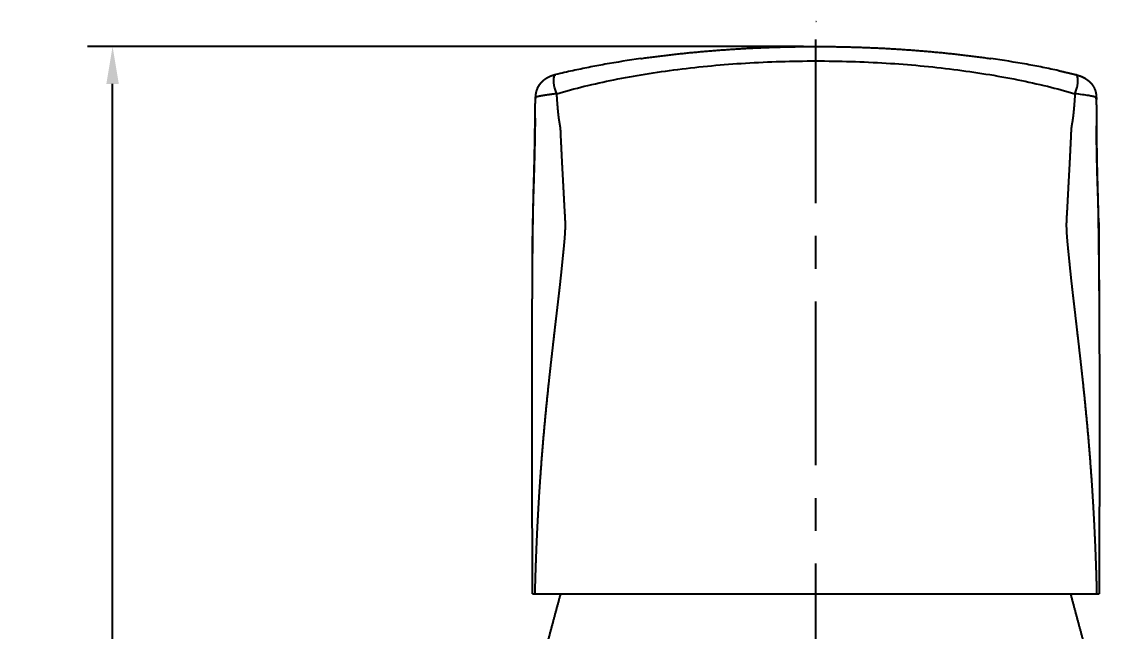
# Model space of a CAD drawing. Extents: x 21489 to 22083, y -3026 to -2606.
# Drawn here: x 21585.8 to 21672.2, y -2737 to -2688.1 of the extents above; entities that cross this region are included whole.
import ezdxf

# ---------------------------------------------------------------- set-up
doc = ezdxf.new("R2010")
doc.units = 0
doc.header["$LTSCALE"] = 7
doc.header["$MEASUREMENT"] = 0
doc.linetypes.add('CENTER', pattern=[2, 1.25, -0.25, 0.25, -0.25])
doc.layers.get('Defpoints').update_dxf_attribs({"linetype": 'CONTINUOUS'})
for name, color, linetype in [('CL', 1, 'CENTER'), ('D', 2, 'CONTINUOUS'), ('DWG', 7, 'CONTINUOUS')]:
    doc.layers.add(name, color=color, linetype=linetype)
doc.styles.add('GHS', font='ROMANS.shx', dxfattribs={"bigfont": 'GHS.shx'})
doc.dimstyles.new('STANDARD$0', dxfattribs={"dimscale": 0, "dimtxt": 3.5, "dimasz": 3, "dimexe": 2, "dimexo": 1, "dimgap": 1, "dimtad": 3, "dimtoh": 1, "dimdec": 4, "dimdsep": 46, "dimtxsty": 'GHS', "dimcen": 2.5, "dimclrd": 256, "dimclre": 256, "dimclrt": 256, "dimadec": 0, "dimazin": 2, "dimtfac": 0.6, "dimtdec": 4, "dimtix": 1, "dimtmove": 2, "dimatfit": 3, "dimfxl": 0, "dimtolj": 1, "dimarcsym": 0})

# ---------------------------------------------------------------- blocks, each defined once
blk = doc.blocks.new('*D2')
at = {"layer": 'D'}
for p, q in [((21648.471, -2690.1), (21591.133, -2690.1)), ((21593.133, -2831.948), (21593.133, -2693.1)), ((21620.975, -2834.948), (21591.133, -2834.948))]:
    blk.add_line(p, q, dxfattribs=at)
for points in [[(21592.633, -2693.1), (21593.633, -2693.1), (21593.133, -2690.1)], [(21592.633, -2831.948), (21593.633, -2831.948), (21593.133, -2834.948)]]:
    blk.add_solid(points, dxfattribs=at)
at = {"layer": 'Defpoints', "color": 0}
for p in [(21593.133, -2690.1), (21649.471, -2690.1), (21621.975, -2834.948)]:
    blk.add_point(p, dxfattribs=at)
at = {"layer": 'D', "insert": (21588.84, -2762.657), "char_height": 3.5, "attachment_point": 5, "rotation": 90, "style": 'GHS'}
blk.add_mtext('\\A1;(144.8)', dxfattribs=at)

msp = doc.modelspace()

# ---------------------------------------------------------------- linework, layer by layer
at = {"layer": 'CL', "ltscale": 1.5}
msp.add_line((21649.4602, -2975.65352), (21649.4602, -2688.09979), dxfattribs=at)
at = {"layer": 'DWG'}
for centre, radius, start, end in [((21645.21913, -2762.18987), 71.78567, 100.1430808, 101.1988576), ((21646.9652, -2772.08606), 81.83469, 98.0912119, 100.1262756), ((21651.95892, -2772.189), 81.9389, 79.8739239, 81.906051), ((21653.78468, -2761.86297), 71.45272, 78.7988577, 79.859372), ((21641.50045, -2744.52895), 53.73647, 102.366451, 103.8386269), ((21643.63924, -2754.22189), 63.66257, 101.1967805, 102.3784111), ((21655.25614, -2754.41818), 63.86391, 77.6189075, 78.7963878), ((21644.23246, -2704.33837), 27.90063, 0.2935375, 1.068133)]:
    msp.add_arc(centre, radius, start, end, dxfattribs=at)
for points, degree in [([(21649.47153, -2688.09979), (21649.47154, -2688.09979), (21649.47154, -2688.09979), (21649.47154, -2688.09979)], 3), ([(21649.47154, -2688.09979), (21649.47154, -2688.09979), (21649.47154, -2688.09979), (21649.47155, -2688.09979)], 3), ([(21626.9907, -2694.602), (21626.99057, -2694.62249), (21626.99043, -2694.64296), (21626.9903, -2694.66341)], 3), ([(21671.94611, -2694.76431), (21671.94601, -2694.71489), (21671.94592, -2694.66534), (21671.94583, -2694.61565)], 3), ([(21626.76667, -2708.86322), (21626.77578, -2707.20068), (21626.78487, -2705.53844), (21626.79396, -2703.87646)], 3), ([(21626.77731, -2733.94812), (21626.87339, -2733.94812), (21626.96947, -2733.94812)], 2), ([(21626.96947, -2733.94812), (21649.46953, -2733.94812), (21671.96959, -2733.94812)], 2), ([(21671.96959, -2733.94812), (21672.06567, -2733.94812), (21672.16176, -2733.94812)], 2)]:
    msp.add_open_spline(points, degree=degree, dxfattribs=at)
for points, weights, degree, knots in [([(21635.44702, -2691.06601), (21637.1955, -2690.81732), (21638.95221, -2690.63576), (21640.69276, -2690.45572), (21642.43858, -2690.33726), (21644.19223, -2690.21819), (21645.94892, -2690.15907), (21647.70972, -2690.09976), (21649.47151, -2690.09979), (21651.23294, -2690.0998), (21652.99337, -2690.15913), (21654.75025, -2690.21828), (21656.50409, -2690.3374), (21658.24995, -2690.4559), (21659.99055, -2690.636), (21661.74722, -2690.81759), (21663.49564, -2691.06633)], [1, 0.999816640548, 1, 0.999843999329, 1, 0.999854238502, 1, 0.999858171405, 1, 0.999858243886, 1, 0.999854185103, 1, 0.999843965111, 1, 0.999816557222, 1], 2, [6.92308663, 6.92308663, 6.92308663, 10.45480208, 10.45480208, 13.95410255, 13.95410255, 17.46914018, 17.46914018, 20.99239452, 20.99239452, 24.51492199, 24.51492199, 28.03032851, 28.03032851, 31.5297332, 31.5297332, 35.06136379, 35.06136379, 35.06136379]), ([(21628.63019, -2692.3562), (21628.59611, -2692.36482), (21628.56217, -2692.37399), (21628.52839, -2692.3837), (21628.48041, -2692.39749), (21628.43278, -2692.41246), (21628.38554, -2692.4286), (21628.32985, -2692.4476), (21628.27478, -2692.46833), (21628.22037, -2692.49076), (21628.15852, -2692.51624), (21628.09771, -2692.54409), (21628.03801, -2692.57427), (21627.98442, -2692.60137), (21627.93191, -2692.6305), (21627.88055, -2692.66162), (21627.86847, -2692.66895), (21627.85652, -2692.67636), (21627.8447, -2692.68384), (21627.77576, -2692.72736), (21627.70952, -2692.77488), (21627.64621, -2692.82625), (21627.61241, -2692.85368), (21627.57958, -2692.88227), (21627.54776, -2692.91199), (21627.4955, -2692.96073), (21627.44624, -2693.0125), (21627.40017, -2693.06713), (21627.36108, -2693.11351), (21627.32451, -2693.1619), (21627.29058, -2693.21218), (21627.27581, -2693.23408), (21627.26156, -2693.25633), (21627.24784, -2693.2789), (21627.22689, -2693.31341), (21627.20721, -2693.34866), (21627.18883, -2693.3846), (21627.13511, -2693.49025), (21627.09275, -2693.60094), (21627.06223, -2693.71546), (21627.03441, -2693.81963), (21627.01779, -2693.92113), (21626.9999, -2694.09513), (21626.99738, -2694.16957), (21626.99587, -2694.22347), (21626.99515, -2694.24903), (21626.99447, -2694.27722), (21626.99412, -2694.30726), (21626.99396, -2694.32185), (21626.99388, -2694.33538), (21626.99384, -2694.34784)], [1, 0.999913629129, 0.999913629129, 1, 0.999798391466, 0.999798391466, 1, 0.999678761378, 0.999678761378, 1, 0.999502555516, 0.999502555516, 1, 0.999511271695, 0.999511271695, 1, 1, 1, 1, 0.99882815321, 0.99882815321, 1, 0.999597497177, 0.999597497177, 1, 0.998808313389, 0.998808313389, 1, 0.999053329709, 0.999053329709, 1, 0.999811896809, 0.999811896809, 1, 0.999551956401, 0.999551956401, 1, 0.996328104, 0.996328104, 1, 1, 1, 1, 1, 1, 1, 1, 1, 1, 1, 1], 3, [0, 0, 0, 0, 0.10545707, 0.10545707, 0.10545707, 0.25520831, 0.25520831, 0.25520831, 0.43171406, 0.43171406, 0.43171406, 0.6323393, 0.6323393, 0.6323393, 0.81244936, 0.81244936, 0.81244936, 0.8651298, 0.8651298, 0.8651298, 1.10956232, 1.10956232, 1.10956232, 1.24014389, 1.24014389, 1.24014389, 1.45439918, 1.45439918, 1.45439918, 1.63628314, 1.63628314, 1.63628314, 1.71552724, 1.71552724, 1.71552724, 1.83660893, 1.83660893, 1.83660893, 2.19151581, 2.19151581, 2.19151581, 2.73903929, 2.73903929, 3.24543618, 3.24543618, 3.24543618, 3.48561059, 3.48561059, 3.48561059, 3.60139579, 3.60139579, 3.60139579, 3.60139579]), ([(21670.30887, -2692.3562), (21670.34296, -2692.36482), (21670.37689, -2692.37399), (21670.41068, -2692.3837), (21670.45866, -2692.39749), (21670.50628, -2692.41246), (21670.55353, -2692.4286), (21670.60922, -2692.4476), (21670.66429, -2692.46833), (21670.71869, -2692.49076), (21670.78054, -2692.51624), (21670.84136, -2692.54409), (21670.90106, -2692.57427), (21670.95464, -2692.60137), (21671.00716, -2692.6305), (21671.05852, -2692.66162), (21671.0706, -2692.66895), (21671.08255, -2692.67636), (21671.09436, -2692.68384), (21671.1633, -2692.72736), (21671.22954, -2692.77488), (21671.29285, -2692.82625), (21671.32666, -2692.85368), (21671.35949, -2692.88227), (21671.3913, -2692.91199), (21671.44357, -2692.96073), (21671.49282, -2693.0125), (21671.5389, -2693.06713), (21671.57799, -2693.11351), (21671.61455, -2693.1619), (21671.64849, -2693.21218), (21671.66326, -2693.23408), (21671.67751, -2693.25633), (21671.69122, -2693.2789), (21671.71218, -2693.31341), (21671.73186, -2693.34866), (21671.75023, -2693.3846), (21671.80396, -2693.49025), (21671.84631, -2693.60094), (21671.87683, -2693.71546), (21671.90465, -2693.81963), (21671.92127, -2693.92113), (21671.93916, -2694.09513), (21671.94169, -2694.16957), (21671.9432, -2694.22347), (21671.94391, -2694.24903), (21671.9446, -2694.27722), (21671.94494, -2694.30726), (21671.94511, -2694.32185), (21671.94519, -2694.33538), (21671.94522, -2694.34784)], [1, 0.999913629129, 0.999913629129, 1, 0.999798391466, 0.999798391466, 1, 0.999678761378, 0.999678761378, 1, 0.999502555516, 0.999502555516, 1, 0.999511271695, 0.999511271695, 1, 1, 1, 1, 0.99882815321, 0.99882815321, 1, 0.999597497177, 0.999597497177, 1, 0.998808313389, 0.998808313389, 1, 0.999053329709, 0.999053329709, 1, 0.999811896809, 0.999811896809, 1, 0.999551956401, 0.999551956401, 1, 0.996328104, 0.996328104, 1, 1, 1, 1, 1, 1, 1, 1, 1, 1, 1, 1], 3, [0, 0, 0, 0, 0.10545707, 0.10545707, 0.10545707, 0.25520831, 0.25520831, 0.25520831, 0.43171406, 0.43171406, 0.43171406, 0.6323393, 0.6323393, 0.6323393, 0.81244936, 0.81244936, 0.81244936, 0.8651298, 0.8651298, 0.8651298, 1.10956232, 1.10956232, 1.10956232, 1.24014389, 1.24014389, 1.24014389, 1.45439918, 1.45439918, 1.45439918, 1.63628314, 1.63628314, 1.63628314, 1.71552724, 1.71552724, 1.71552724, 1.83660893, 1.83660893, 1.83660893, 2.19151581, 2.19151581, 2.19151581, 2.73903929, 2.73903929, 3.24543618, 3.24543618, 3.24543618, 3.48561059, 3.48561059, 3.48561059, 3.60139579, 3.60139579, 3.60139579, 3.60139579]), ([(21627.15517, -2694.12718), (21627.12106, -2694.13651), (21627.08857, -2694.15049), (21627.05835, -2694.16886), (21627.03778, -2694.18155), (21627.02179, -2694.19967), (21627.01177, -2694.22167), (21627.00668, -2694.23337), (21627.003, -2694.24559), (21627.00076, -2694.25815), (21626.99834, -2694.27149), (21626.99667, -2694.28494), (21626.99575, -2694.29846), (21626.99462, -2694.31325), (21626.99393, -2694.32936), (21626.99342, -2694.34659), (21626.99286, -2694.36554), (21626.99253, -2694.38585), (21626.99226, -2694.40699), (21626.99173, -2694.44851), (21626.99144, -2694.49321), (21626.99113, -2694.53882), (21626.99098, -2694.55972), (21626.99084, -2694.58082), (21626.9907, -2694.60199)], [1, 0.993515314356, 0.993515314356, 1, 0.971145740999, 0.971145740999, 1, 0.995442940859, 0.995442940859, 1, 0.998964865593, 0.998964865593, 1, 1, 1, 1, 1, 1, 1, 1, 1, 1, 1, 1, 1], 3, [1.5203536, 1.5203536, 1.5203536, 1.5203536, 1.62610512, 1.62610512, 1.62610512, 1.69755994, 1.69755994, 1.69755994, 1.73575377, 1.73575377, 1.73575377, 1.77638907, 1.77638907, 1.77638907, 2.01180837, 2.01180837, 2.01180837, 2.27072867, 2.27072867, 2.27072867, 2.77927397, 2.77927397, 2.77927397, 3.0123132, 3.0123132, 3.0123132, 3.0123132]), ([(21628.71284, -2693.88033), (21628.59837, -2693.89443), (21628.48396, -2693.90908), (21628.36963, -2693.92427), (21628.29628, -2693.93401), (21628.22707, -2693.94341), (21628.16196, -2693.95244), (21628.08385, -2693.96326), (21628.01164, -2693.97355), (21627.94491, -2693.98329), (21627.86671, -2693.9947), (21627.79605, -2694.00536), (21627.73194, -2694.01534), (21627.65769, -2694.0269), (21627.59225, -2694.03754), (21627.5341, -2694.04742), (21627.50195, -2694.05289), (21627.47203, -2694.05813), (21627.44413, -2694.06317), (21627.40231, -2694.07067), (21627.36058, -2694.07868), (21627.31895, -2694.0872), (21627.26376, -2694.09796), (21627.20912, -2694.1113), (21627.15517, -2694.12718)], [1, 0.999992440935, 0.999992440935, 1, 1, 1, 1, 1, 1, 1, 1, 1, 1, 1, 1, 1, 1, 1, 1, 0.999951303735, 0.999951303735, 1, 0.999268036442, 0.999268036442, 1], 3, [0, 0, 0, 0, 0.3460187, 0.3460187, 0.3460187, 0.48917665, 0.48917665, 0.48917665, 0.66093456, 0.66093456, 0.66093456, 0.86220597, 0.86220597, 0.86220597, 1.09532684, 1.09532684, 1.09532684, 1.22423967, 1.22423967, 1.22423967, 1.35169876, 1.35169876, 1.35169876, 1.5203536, 1.5203536, 1.5203536, 1.5203536]), ([(21628.69285, -2693.88052), (21628.71011, -2694.16987), (21628.73001, -2694.45905), (21628.75254, -2694.74804), (21628.75993, -2694.84211), (21628.76749, -2694.93383), (21628.77528, -2695.02337), (21628.78308, -2695.11292), (21628.79111, -2695.20028), (21628.79937, -2695.28513), (21628.80731, -2695.3669), (21628.81576, -2695.44861), (21628.82474, -2695.53027), (21628.83318, -2695.60714), (21628.84227, -2695.68394), (21628.85199, -2695.76065), (21628.8609, -2695.83111), (21628.87057, -2695.90147), (21628.88098, -2695.97172), (21628.88601, -2696.00553), (21628.89114, -2696.03864), (21628.89646, -2696.07112), (21628.90177, -2696.10361), (21628.90726, -2696.13548), (21628.91257, -2696.16591), (21628.91778, -2696.19567), (21628.92282, -2696.22406), (21628.92752, -2696.25093), (21628.93222, -2696.2778), (21628.93659, -2696.30315), (21628.94076, -2696.32743), (21628.94908, -2696.37599), (21628.95659, -2696.42024), (21628.96299, -2696.46114), (21628.96953, -2696.5029), (21628.97547, -2696.54475), (21628.98082, -2696.58668)], [1, 0.999972336945, 0.999972336945, 1, 1, 1, 1, 1, 1, 1, 0.999986436227, 0.999986436227, 1, 0.999977055346, 0.999977055346, 1, 0.999962531219, 0.999962531219, 1, 1, 1, 1, 1, 1, 1, 1, 1, 1, 1, 1, 1, 1, 1, 1, 0.999932810391, 0.999932810391, 1], 3, [0, 0, 0, 0, 0.86958686, 0.86958686, 0.86958686, 1.14154917, 1.14154917, 1.14154917, 1.41351148, 1.41351148, 1.41351148, 1.65996576, 1.65996576, 1.65996576, 1.89195537, 1.89195537, 1.89195537, 2.10500443, 2.10500443, 2.10500443, 2.23775217, 2.23775217, 2.23775217, 2.37049991, 2.37049991, 2.37049991, 2.50034835, 2.50034835, 2.50034835, 2.63019679, 2.63019679, 2.63019679, 2.88989366, 2.88989366, 2.88989366, 3.01670542, 3.01670542, 3.01670542, 3.01670542]), ([(21670.22755, -2693.88052), (21670.21028, -2694.16987), (21670.19039, -2694.45905), (21670.16786, -2694.74804), (21670.16046, -2694.84211), (21670.15291, -2694.93383), (21670.14511, -2695.02337), (21670.13732, -2695.11292), (21670.12929, -2695.20028), (21670.12102, -2695.28513), (21670.11309, -2695.3669), (21670.10464, -2695.44861), (21670.09566, -2695.53027), (21670.08721, -2695.60714), (21670.07813, -2695.68394), (21670.06841, -2695.76065), (21670.05949, -2695.83111), (21670.04983, -2695.90147), (21670.03942, -2695.97172), (21670.03439, -2696.00553), (21670.02925, -2696.03864), (21670.02394, -2696.07112), (21670.01863, -2696.10361), (21670.01314, -2696.13548), (21670.00782, -2696.16591), (21670.00262, -2696.19567), (21669.99758, -2696.22406), (21669.99288, -2696.25093), (21669.98817, -2696.2778), (21669.9838, -2696.30315), (21669.97964, -2696.32743), (21669.97131, -2696.37599), (21669.96381, -2696.42024), (21669.95741, -2696.46114), (21669.95087, -2696.5029), (21669.94492, -2696.54475), (21669.93957, -2696.58668)], [1, 0.999972336945, 0.999972336945, 1, 1, 1, 1, 1, 1, 1, 0.999986436227, 0.999986436227, 1, 0.999977055346, 0.999977055346, 1, 0.999962531219, 0.999962531219, 1, 1, 1, 1, 1, 1, 1, 1, 1, 1, 1, 1, 1, 1, 1, 1, 0.999932810391, 0.999932810391, 1], 3, [0, 0, 0, 0, 0.86958686, 0.86958686, 0.86958686, 1.14154917, 1.14154917, 1.14154917, 1.41351148, 1.41351148, 1.41351148, 1.65996576, 1.65996576, 1.65996576, 1.89195537, 1.89195537, 1.89195537, 2.10500443, 2.10500443, 2.10500443, 2.23775217, 2.23775217, 2.23775217, 2.37049991, 2.37049991, 2.37049991, 2.50034835, 2.50034835, 2.50034835, 2.63019679, 2.63019679, 2.63019679, 2.88989366, 2.88989366, 2.88989366, 3.01670542, 3.01670542, 3.01670542, 3.01670542]), ([(21626.7586, -2710.3372), (21626.7604, -2710.01303), (21626.7623, -2709.6956), (21626.76429, -2709.38546), (21626.76732, -2708.91491), (21626.77057, -2708.46114), (21626.77402, -2708.02533), (21626.77752, -2707.5821), (21626.78123, -2707.15745), (21626.78511, -2706.7509), (21626.78895, -2706.34736), (21626.79297, -2705.96167), (21626.79713, -2705.59298), (21626.80096, -2705.25319), (21626.80492, -2704.92785), (21626.80896, -2704.61835), (21626.81176, -2704.40427), (21626.81459, -2704.19778), (21626.81747, -2703.99957), (21626.82025, -2703.80786), (21626.82306, -2703.6239), (21626.82589, -2703.44781), (21626.82871, -2703.27277), (21626.83155, -2703.1055), (21626.83441, -2702.94595), (21626.83955, -2702.65458), (21626.84543, -2702.36323), (21626.85206, -2702.07189), (21626.85354, -2702.00786), (21626.85502, -2701.94615), (21626.8565, -2701.88657), (21626.85796, -2701.82791), (21626.85942, -2701.7713), (21626.86088, -2701.71621), (21626.86374, -2701.60858), (21626.8666, -2701.50673), (21626.86947, -2701.40676), (21626.87226, -2701.30953), (21626.87506, -2701.21407), (21626.87786, -2701.1171), (21626.88065, -2701.02029), (21626.88345, -2700.92198), (21626.88625, -2700.82269), (21626.88906, -2700.72298), (21626.89186, -2700.62228), (21626.89465, -2700.52038), (21626.89744, -2700.41829), (21626.90022, -2700.315), (21626.90297, -2700.21061), (21626.90848, -2700.00194), (21626.91389, -2699.7889), (21626.91915, -2699.57138), (21626.92441, -2699.3538), (21626.92952, -2699.13174), (21626.93441, -2698.9054), (21626.93928, -2698.68047), (21626.94393, -2698.4513), (21626.94833, -2698.2178), (21626.95057, -2698.09866), (21626.95275, -2697.9784), (21626.95485, -2697.85708), (21626.95699, -2697.73365), (21626.95906, -2697.60914), (21626.96104, -2697.48355), (21626.96432, -2697.27617), (21626.96738, -2697.06587), (21626.9702, -2696.85102), (21626.97364, -2696.58834), (21626.97672, -2696.31886), (21626.97945, -2696.0457), (21626.98014, -2695.97647), (21626.98081, -2695.90699), (21626.98146, -2695.83725), (21626.98211, -2695.76808), (21626.98273, -2695.69863), (21626.98333, -2695.62883), (21626.98393, -2695.55948), (21626.98451, -2695.48977), (21626.98507, -2695.41944), (21626.98563, -2695.34876), (21626.98618, -2695.27746), (21626.9867, -2695.20565), (21626.98777, -2695.05882), (21626.98876, -2694.90988), (21626.98968, -2694.76475), (21626.98979, -2694.7474), (21626.9899, -2694.73009), (21626.99001, -2694.71293), (21626.99011, -2694.69634), (21626.99021, -2694.67988), (21626.99032, -2694.66341)], [1, 1, 1, 1, 1, 1, 1, 1, 1, 1, 1, 1, 1, 1, 1, 1, 1, 1, 1, 1, 1, 1, 1, 1, 1, 0.999997814967, 0.999997814967, 1, 1, 1, 1, 1, 1, 1, 1, 1, 1, 1, 1, 1, 1, 1, 1, 1, 1, 1, 1, 1, 1, 1, 1, 1, 1, 1, 1, 1, 1, 1, 1, 1, 1, 1, 1, 1, 1, 1, 1, 1, 1, 1, 1, 1, 1, 1, 1, 1, 1, 1, 1, 1, 1, 1, 1, 1, 1, 1, 1, 1, 1, 1, 1], 3, [28.4738669, 28.4738669, 28.4738669, 28.4738669, 30.00447185, 30.00447185, 30.00447185, 32.32676801, 32.32676801, 32.32676801, 34.68858024, 34.68858024, 34.68858024, 37.03298301, 37.03298301, 37.03298301, 39.19356847, 39.19356847, 39.19356847, 40.68804321, 40.68804321, 40.68804321, 42.13347328, 42.13347328, 42.13347328, 43.57030723, 43.57030723, 43.57030723, 44.4445519, 44.4445519, 44.4445519, 45.17690394, 45.17690394, 45.17690394, 45.89782036, 45.89782036, 45.89782036, 47.30639409, 47.30639409, 47.30639409, 48.67636077, 48.67636077, 48.67636077, 50.04416777, 50.04416777, 50.04416777, 51.41787525, 51.41787525, 51.41787525, 52.79404963, 52.79404963, 52.79404963, 55.54505579, 55.54505579, 55.54505579, 58.29690586, 58.29690586, 58.29690586, 61.03157085, 61.03157085, 61.03157085, 62.42686855, 62.42686855, 62.42686855, 63.84656691, 63.84656691, 63.84656691, 66.19099565, 66.19099565, 66.19099565, 69.05737353, 69.05737353, 69.05737353, 69.78387073, 69.78387073, 69.78387073, 70.50439526, 70.50439526, 70.50439526, 71.22035554, 71.22035554, 71.22035554, 71.93981045, 71.93981045, 71.93981045, 73.41101561, 73.41101561, 73.41101561, 73.58696787, 73.58696787, 73.58696787, 73.75706535, 73.75706535, 73.75706535, 73.75706535]), ([(21671.94609, -2694.76431), (21671.94622, -2694.8368), (21671.94637, -2694.91047), (21671.94652, -2694.98423), (21671.94668, -2695.05799), (21671.94686, -2695.13183), (21671.94704, -2695.20531), (21671.94714, -2695.24124), (21671.94723, -2695.27708), (21671.94733, -2695.31273), (21671.94743, -2695.34839), (21671.94753, -2695.38385), (21671.94764, -2695.41918), (21671.94775, -2695.45435), (21671.94786, -2695.48938), (21671.94798, -2695.5243), (21671.94809, -2695.55921), (21671.94821, -2695.594), (21671.94833, -2695.6287), (21671.94883, -2695.76896), (21671.94939, -2695.90769), (21671.95003, -2696.04577), (21671.95066, -2696.18347), (21671.95136, -2696.32052), (21671.95213, -2696.45586), (21671.9529, -2696.58936), (21671.95374, -2696.7212), (21671.95466, -2696.85155), (21671.95529, -2696.94086), (21671.95596, -2697.02947), (21671.95666, -2697.11742), (21671.95765, -2697.24092), (21671.95872, -2697.36313), (21671.95987, -2697.48434), (21671.96223, -2697.73355), (21671.96493, -2697.97856), (21671.96803, -2698.21904), (21671.97103, -2698.4527), (21671.97441, -2698.68209), (21671.97815, -2698.90717), (21671.98192, -2699.13368), (21671.98607, -2699.35583), (21671.99052, -2699.57354), (21671.99497, -2699.79118), (21671.99972, -2700.00438), (21672.00472, -2700.21309), (21672.00722, -2700.3175), (21672.00978, -2700.42078), (21672.0124, -2700.52294), (21672.01501, -2700.62491), (21672.01767, -2700.72577), (21672.02037, -2700.82546), (21672.02306, -2700.92473), (21672.02579, -2701.02285), (21672.02855, -2701.1198), (21672.02993, -2701.16811), (21672.03131, -2701.21612), (21672.0327, -2701.26405), (21672.0341, -2701.31244), (21672.03552, -2701.36074), (21672.03693, -2701.40954), (21672.03983, -2701.5094), (21672.04275, -2701.61135), (21672.0457, -2701.71903), (21672.0472, -2701.77415), (21672.04871, -2701.83076), (21672.05023, -2701.88943), (21672.05177, -2701.94904), (21672.05331, -2702.01076), (21672.05486, -2702.07481), (21672.0618, -2702.36621), (21672.06803, -2702.65763), (21672.07355, -2702.94906), (21672.07662, -2703.10857), (21672.07968, -2703.27578), (21672.08274, -2703.45076), (21672.08582, -2703.62681), (21672.08888, -2703.81071), (21672.09193, -2704.00242), (21672.09509, -2704.20077), (21672.09822, -2704.40749), (21672.10133, -2704.62173), (21672.10583, -2704.93186), (21672.11027, -2705.25777), (21672.11461, -2705.59829), (21672.11933, -2705.96811), (21672.12394, -2706.35516), (21672.12841, -2706.7598), (21672.13066, -2706.96423), (21672.13288, -2707.17313), (21672.13505, -2707.38679), (21672.13722, -2707.59925), (21672.13934, -2707.8164), (21672.14141, -2708.03818), (21672.1455, -2708.47541), (21672.14941, -2708.93059), (21672.15311, -2709.40261), (21672.15676, -2709.86923), (21672.1602, -2710.3523), (21672.1634, -2710.85007), (21672.16713, -2711.4303), (21672.17053, -2712.0305), (21672.17355, -2712.64947)], [1, 1, 1, 1, 1, 1, 1, 1, 1, 1, 1, 1, 1, 1, 1, 1, 1, 1, 1, 1, 1, 1, 1, 1, 1, 1, 1, 1, 1, 1, 1, 1, 1, 1, 1, 1, 1, 1, 1, 1, 1, 1, 1, 1, 1, 1, 1, 1, 1, 1, 1, 1, 1, 1, 1, 1, 1, 1, 1, 1, 1, 1, 1, 1, 1, 1, 1, 1, 1, 1, 0.999998017962, 0.999998017962, 1, 1, 1, 1, 1, 1, 1, 1, 1, 1, 1, 1, 1, 1, 1, 1, 1, 1, 1, 1, 1, 1, 1, 1, 1, 1, 1, 1, 1, 1, 1], 3, [5.52415964, 5.52415964, 5.52415964, 5.52415964, 6.25966585, 6.25966585, 6.25966585, 6.99517207, 6.99517207, 6.99517207, 7.35484637, 7.35484637, 7.35484637, 7.71452066, 7.71452066, 7.71452066, 8.07245661, 8.07245661, 8.07245661, 8.43039256, 8.43039256, 8.43039256, 9.87723199, 9.87723199, 9.87723199, 11.3200315, 11.3200315, 11.3200315, 12.74325939, 12.74325939, 12.74325939, 13.71833787, 13.71833787, 13.71833787, 15.08757104, 15.08757104, 15.08757104, 17.90284088, 17.90284088, 17.90284088, 20.63831196, 20.63831196, 20.63831196, 23.39116326, 23.39116326, 23.39116326, 26.14317343, 26.14317343, 26.14317343, 27.51985639, 27.51985639, 27.51985639, 28.89407037, 28.89407037, 28.89407037, 30.26235532, 30.26235532, 30.26235532, 30.94420283, 30.94420283, 30.94420283, 31.63274767, 31.63274767, 31.63274767, 33.04173189, 33.04173189, 33.04173189, 33.76287184, 33.76287184, 33.76287184, 34.49547075, 34.49547075, 34.49547075, 35.36992098, 35.36992098, 35.36992098, 36.80650019, 36.80650019, 36.80650019, 38.25184386, 38.25184386, 38.25184386, 39.74733776, 39.74733776, 39.74733776, 41.9121386, 41.9121386, 41.9121386, 44.26317055, 44.26317055, 44.26317055, 45.45089395, 45.45089395, 45.45089395, 46.63191399, 46.63191399, 46.63191399, 48.96032402, 48.96032402, 48.96032402, 51.26205811, 51.26205811, 51.26205811, 53.94504764, 53.94504764, 53.94504764, 53.94504764]), ([(21626.98047, -2695.83724), (21626.97776, -2696.09836), (21626.97469, -2696.35497), (21626.97126, -2696.6068), (21626.96745, -2696.88549), (21626.96311, -2697.16417), (21626.95822, -2697.44284), (21626.95325, -2697.72531), (21626.94774, -2698.00776), (21626.94166, -2698.2902), (21626.93589, -2698.5584), (21626.92963, -2698.82658), (21626.92288, -2699.09476), (21626.91376, -2699.45613), (21626.90386, -2699.81749), (21626.89319, -2700.17883), (21626.88994, -2700.28909), (21626.88668, -2700.39774), (21626.88342, -2700.50485), (21626.87128, -2700.90378), (21626.85916, -2701.28147), (21626.84787, -2701.63851), (21626.83292, -2702.09491), (21626.81966, -2702.55136), (21626.80808, -2703.00785), (21626.80071, -2703.29734), (21626.796, -2703.58688), (21626.79395, -2703.87646)], [1, 1, 1, 1, 0.999998731568, 0.999998731568, 1, 0.999998700024, 0.999998700024, 1, 0.999998894553, 0.999998894553, 1, 0.999998461159, 0.999998461159, 1, 1, 1, 1, 1, 1, 1, 0.999995466718, 0.999995466718, 1, 0.99997193748, 0.99997193748, 1], 3, [-99.81050829, -99.81050829, -99.81050829, -99.81050829, -96.88475402, -96.88475402, -96.88475402, -96.04861405, -96.04861405, -96.04861405, -95.20109093, -95.20109093, -95.20109093, -94.39631643, -94.39631643, -94.39631643, -93.3118409, -93.3118409, -93.3118409, -91.68845782, -91.68845782, -91.68845782, -85.64248035, -85.64248035, -85.64248035, -84.27255535, -84.27255535, -84.27255535, -83.40382461, -83.40382461, -83.40382461, -83.40382461]), ([(21628.98082, -2696.58668), (21628.9856, -2696.62372), (21628.98984, -2696.66082), (21628.99354, -2696.69798), (21628.99548, -2696.71772), (21628.99716, -2696.7369), (21628.99861, -2696.75558), (21629.00005, -2696.77427), (21629.00125, -2696.79246), (21629.0023, -2696.81042), (21629.00285, -2696.8199), (21629.00337, -2696.82931), (21629.00382, -2696.8386), (21629.00427, -2696.8479), (21629.00465, -2696.85707), (21629.00501, -2696.86624), (21629.00576, -2696.88519), (21629.00639, -2696.90409), (21629.00703, -2696.92306), (21629.00968, -2697.00237), (21629.0124, -2697.08303), (21629.0156, -2697.16447), (21629.01879, -2697.24592), (21629.02247, -2697.32816), (21629.02644, -2697.41072), (21629.02838, -2697.45109), (21629.0304, -2697.49154), (21629.03246, -2697.53189), (21629.03452, -2697.57224), (21629.03663, -2697.61249), (21629.03868, -2697.65248), (21629.04073, -2697.69229), (21629.04272, -2697.73184), (21629.04469, -2697.77124), (21629.04667, -2697.81064), (21629.04862, -2697.84988), (21629.05055, -2697.88895), (21629.05834, -2698.04686), (21629.06565, -2698.20188), (21629.07303, -2698.35604), (21629.08038, -2698.50977), (21629.08781, -2698.66265), (21629.09521, -2698.81386), (21629.10251, -2698.96302), (21629.10978, -2699.11056), (21629.11711, -2699.25639), (21629.12213, -2699.3563), (21629.12718, -2699.4554), (21629.13236, -2699.55356), (21629.13963, -2699.6914), (21629.14715, -2699.82736), (21629.15465, -2699.96207), (21629.17007, -2700.23903), (21629.18541, -2700.51066), (21629.19977, -2700.77668), (21629.21372, -2701.03515), (21629.22676, -2701.28832), (21629.23981, -2701.53612), (21629.25294, -2701.7855), (21629.26608, -2702.02943), (21629.27857, -2702.26787), (21629.29106, -2702.50623), (21629.30289, -2702.7391), (21629.31535, -2702.96638), (21629.32159, -2703.08008), (21629.32798, -2703.19238), (21629.33463, -2703.30335), (21629.34127, -2703.41412), (21629.34817, -2703.52358), (21629.35459, -2703.63149), (21629.36098, -2703.7374), (21629.36676, -2703.84333), (21629.37192, -2703.9493), (21629.37442, -2704.00134), (21629.37668, -2704.05299), (21629.3785, -2704.10392), (21629.38033, -2704.15534), (21629.3817, -2704.206), (21629.38262, -2704.25655), (21629.38451, -2704.36065), (21629.38447, -2704.46476), (21629.38251, -2704.56886), (21629.3815, -2704.62311), (21629.37997, -2704.67818), (21629.37792, -2704.73438), (21629.37583, -2704.79147), (21629.37321, -2704.84973), (21629.37014, -2704.91008), (21629.35573, -2705.18331), (21629.33633, -2705.45624), (21629.31192, -2705.72876), (21629.29813, -2705.88414), (21629.28343, -2706.03944), (21629.26783, -2706.19466), (21629.25158, -2706.35741), (21629.23403, -2706.52653), (21629.21599, -2706.70287), (21629.19732, -2706.88532), (21629.17813, -2707.07552), (21629.15838, -2707.2729)], [1, 0.999928764656, 0.999928764656, 1, 1, 1, 1, 1, 1, 1, 1, 1, 1, 1, 1, 1, 1, 1, 1, 1, 1, 1, 1, 1, 1, 1, 1, 1, 1, 1, 1, 1, 1, 1, 1, 1, 1, 1, 1, 1, 1, 1, 1, 1, 1, 1, 1, 1, 1, 1, 1, 1, 1, 1, 1, 1, 1, 1, 1, 1, 1, 1, 1, 1, 1, 1, 1, 1, 1, 1, 0.999988889916, 0.999988889916, 1, 1, 1, 1, 1, 1, 1, 0.99988554778, 0.99988554778, 1, 1, 1, 1, 1, 1, 1, 0.999888170419, 0.999888170419, 1, 0.999988705603, 0.999988705603, 1, 1, 1, 1, 1, 1, 1], 3, [3.01670542, 3.01670542, 3.01670542, 3.01670542, 3.12872922, 3.12872922, 3.12872922, 3.28998905, 3.28998905, 3.28998905, 3.45124887, 3.45124887, 3.45124887, 3.53629738, 3.53629738, 3.53629738, 3.62134588, 3.62134588, 3.62134588, 3.79729229, 3.79729229, 3.79729229, 4.53279851, 4.53279851, 4.53279851, 5.26830473, 5.26830473, 5.26830473, 5.62797902, 5.62797902, 5.62797902, 5.98765332, 5.98765332, 5.98765332, 6.34558927, 6.34558927, 6.34558927, 6.70352522, 6.70352522, 6.70352522, 8.15036464, 8.15036464, 8.15036464, 9.59316416, 9.59316416, 9.59316416, 11.01639205, 11.01639205, 11.01639205, 11.99147053, 11.99147053, 11.99147053, 13.3607037, 13.3607037, 13.3607037, 16.17597353, 16.17597353, 16.17597353, 18.91144462, 18.91144462, 18.91144462, 21.66429592, 21.66429592, 21.66429592, 24.41630609, 24.41630609, 24.41630609, 25.79298905, 25.79298905, 25.79298905, 27.16720303, 27.16720303, 27.16720303, 27.48548292, 27.48548292, 27.48548292, 28.16733043, 28.16733043, 28.16733043, 28.85587526, 28.85587526, 28.85587526, 29.16820948, 29.16820948, 29.16820948, 29.88934943, 29.88934943, 29.88934943, 30.62194834, 30.62194834, 30.62194834, 31.44274011, 31.44274011, 31.44274011, 31.91072445, 31.91072445, 31.91072445, 33.35606812, 33.35606812, 33.35606812, 34.85156202, 34.85156202, 34.85156202, 34.85156202]), ([(21669.93957, -2696.58668), (21669.93479, -2696.62372), (21669.93055, -2696.66082), (21669.92686, -2696.69798), (21669.92492, -2696.71772), (21669.92323, -2696.7369), (21669.92179, -2696.75558), (21669.92035, -2696.77427), (21669.91915, -2696.79246), (21669.9181, -2696.81042), (21669.91754, -2696.8199), (21669.91703, -2696.82931), (21669.91658, -2696.8386), (21669.91613, -2696.8479), (21669.91574, -2696.85707), (21669.91538, -2696.86624), (21669.91464, -2696.88519), (21669.91401, -2696.90409), (21669.91337, -2696.92306), (21669.91071, -2697.00237), (21669.908, -2697.08303), (21669.9048, -2697.16447), (21669.9016, -2697.24592), (21669.89793, -2697.32816), (21669.89395, -2697.41072), (21669.89201, -2697.45109), (21669.89, -2697.49154), (21669.88794, -2697.53189), (21669.88588, -2697.57224), (21669.88377, -2697.61249), (21669.88171, -2697.65248), (21669.87967, -2697.69229), (21669.87768, -2697.73184), (21669.8757, -2697.77124), (21669.87373, -2697.81064), (21669.87177, -2697.84988), (21669.86985, -2697.88895), (21669.86205, -2698.04686), (21669.85475, -2698.20188), (21669.84737, -2698.35604), (21669.84001, -2698.50977), (21669.83258, -2698.66265), (21669.82519, -2698.81386), (21669.81789, -2698.96302), (21669.81062, -2699.11056), (21669.80329, -2699.25639), (21669.79827, -2699.3563), (21669.79322, -2699.4554), (21669.78804, -2699.55356), (21669.78077, -2699.6914), (21669.77325, -2699.82736), (21669.76575, -2699.96207), (21669.75033, -2700.23903), (21669.73499, -2700.51066), (21669.72063, -2700.77668), (21669.70667, -2701.03515), (21669.69363, -2701.28832), (21669.68059, -2701.53612), (21669.66745, -2701.7855), (21669.65431, -2702.02943), (21669.64182, -2702.26787), (21669.62934, -2702.50623), (21669.61751, -2702.7391), (21669.60504, -2702.96638), (21669.59881, -2703.08008), (21669.59242, -2703.19238), (21669.58577, -2703.30335), (21669.57913, -2703.41412), (21669.57223, -2703.52358), (21669.5658, -2703.63149), (21669.55941, -2703.7374), (21669.55364, -2703.84333), (21669.54847, -2703.9493), (21669.54598, -2704.00134), (21669.54371, -2704.05299), (21669.5419, -2704.10392), (21669.54007, -2704.15534), (21669.53869, -2704.206), (21669.53777, -2704.25655), (21669.53588, -2704.36065), (21669.53592, -2704.46476), (21669.53789, -2704.56886), (21669.5389, -2704.62311), (21669.54043, -2704.67818), (21669.54248, -2704.73438), (21669.54456, -2704.79147), (21669.54719, -2704.84973), (21669.55026, -2704.91008), (21669.56466, -2705.18331), (21669.58407, -2705.45624), (21669.60847, -2705.72876), (21669.62226, -2705.88414), (21669.63696, -2706.03944), (21669.65256, -2706.19466), (21669.66881, -2706.35741), (21669.68637, -2706.52653), (21669.70441, -2706.70287), (21669.72307, -2706.88532), (21669.74227, -2707.07552), (21669.76201, -2707.2729)], [1, 0.999928764656, 0.999928764656, 1, 1, 1, 1, 1, 1, 1, 1, 1, 1, 1, 1, 1, 1, 1, 1, 1, 1, 1, 1, 1, 1, 1, 1, 1, 1, 1, 1, 1, 1, 1, 1, 1, 1, 1, 1, 1, 1, 1, 1, 1, 1, 1, 1, 1, 1, 1, 1, 1, 1, 1, 1, 1, 1, 1, 1, 1, 1, 1, 1, 1, 1, 1, 1, 1, 1, 1, 0.999988889916, 0.999988889916, 1, 1, 1, 1, 1, 1, 1, 0.99988554778, 0.99988554778, 1, 1, 1, 1, 1, 1, 1, 0.999888170419, 0.999888170419, 1, 0.999988705603, 0.999988705603, 1, 1, 1, 1, 1, 1, 1], 3, [3.01670542, 3.01670542, 3.01670542, 3.01670542, 3.12872922, 3.12872922, 3.12872922, 3.28998905, 3.28998905, 3.28998905, 3.45124887, 3.45124887, 3.45124887, 3.53629738, 3.53629738, 3.53629738, 3.62134588, 3.62134588, 3.62134588, 3.79729229, 3.79729229, 3.79729229, 4.53279851, 4.53279851, 4.53279851, 5.26830473, 5.26830473, 5.26830473, 5.62797902, 5.62797902, 5.62797902, 5.98765332, 5.98765332, 5.98765332, 6.34558927, 6.34558927, 6.34558927, 6.70352522, 6.70352522, 6.70352522, 8.15036464, 8.15036464, 8.15036464, 9.59316416, 9.59316416, 9.59316416, 11.01639205, 11.01639205, 11.01639205, 11.99147053, 11.99147053, 11.99147053, 13.3607037, 13.3607037, 13.3607037, 16.17597353, 16.17597353, 16.17597353, 18.91144462, 18.91144462, 18.91144462, 21.66429592, 21.66429592, 21.66429592, 24.41630609, 24.41630609, 24.41630609, 25.79298905, 25.79298905, 25.79298905, 27.16720303, 27.16720303, 27.16720303, 27.48548292, 27.48548292, 27.48548292, 28.16733043, 28.16733043, 28.16733043, 28.85587526, 28.85587526, 28.85587526, 29.16820948, 29.16820948, 29.16820948, 29.88934943, 29.88934943, 29.88934943, 30.62194834, 30.62194834, 30.62194834, 31.44274011, 31.44274011, 31.44274011, 31.91072445, 31.91072445, 31.91072445, 33.35606812, 33.35606812, 33.35606812, 34.85156202, 34.85156202, 34.85156202, 34.85156202]), ([(21672.01109, -2700.06463), (21671.99987, -2699.65293), (21671.9903, -2699.24119), (21671.98236, -2698.82941), (21671.97822, -2698.61363), (21671.97444, -2698.39287), (21671.97107, -2698.16759), (21671.9677, -2697.94226), (21671.96474, -2697.7124), (21671.96214, -2697.47787), (21671.95841, -2697.13726), (21671.95542, -2696.79663), (21671.95316, -2696.456)], [1, 0.99999470926, 0.99999470926, 1, 1, 1, 1, 1, 1, 1, 0.999998428198, 0.999998428198, 1], 3, [8.79533061, 8.79533061, 8.79533061, 8.79533061, 10.03089541, 10.03089541, 10.03089541, 12.88357545, 12.88357545, 12.88357545, 15.73674785, 15.73674785, 15.73674785, 16.75866055, 16.75866055, 16.75866055, 16.75866055]), ([(21672.12824, -2703.81827), (21672.12332, -2703.56364), (21672.11675, -2703.30905), (21672.10854, -2703.05451), (21672.09917, -2702.7601), (21672.08926, -2702.46571), (21672.07882, -2702.17134), (21672.06786, -2701.85729), (21672.05619, -2701.52446), (21672.04464, -2701.17369), (21672.03239, -2700.80404), (21672.02121, -2700.43435), (21672.01109, -2700.06463)], [1, 0.999986133601, 0.999986133601, 1, 0.999998894135, 0.999998894135, 1, 1, 1, 1, 0.999997236911, 0.999997236911, 1], 3, [0.3771953, 0.3771953, 0.3771953, 0.3771953, 1.1412145, 1.1412145, 1.1412145, 2.02488106, 2.02488106, 2.02488106, 7.68576232, 7.68576232, 7.68576232, 8.79533061, 8.79533061, 8.79533061, 8.79533061]), ([(21629.15838, -2707.2729), (21629.12865, -2707.5728), (21629.09844, -2707.87265), (21629.06777, -2708.17246), (21629.0312, -2708.52672), (21628.99311, -2708.88081), (21628.95349, -2709.23474), (21628.9327, -2709.42061), (21628.91112, -2709.60992), (21628.88886, -2709.80289), (21628.86673, -2709.99478), (21628.84392, -2710.19027), (21628.82059, -2710.38977), (21628.77458, -2710.7831), (21628.72651, -2711.192), (21628.67698, -2711.61631), (21628.62801, -2712.03575), (21628.5776, -2712.47025), (21628.52579, -2712.91803), (21628.41595, -2713.86337), (21628.30821, -2714.80895), (21628.20258, -2715.75477), (21628.14588, -2716.26342), (21628.09049, -2716.77222), (21628.03642, -2717.28116), (21627.98015, -2717.81189), (21627.92568, -2718.34279), (21627.873, -2718.87388), (21627.76128, -2719.99653), (21627.65877, -2721.12006), (21627.56549, -2722.24439), (21627.46958, -2723.40436), (21627.38458, -2724.56518), (21627.31049, -2725.72674), (21627.27706, -2726.252), (21627.24567, -2726.77738), (21627.21631, -2727.30287), (21627.18614, -2727.84028), (21627.15809, -2728.37781), (21627.13215, -2728.91544), (21627.10575, -2729.46479), (21627.08165, -2730.01425), (21627.05985, -2730.56381), (21627.03762, -2731.12468), (21627.01755, -2731.68564), (21626.99965, -2732.24667), (21626.98163, -2732.81377), (21626.96535, -2733.38092), (21626.9508, -2733.94812)], [1, 0.999999178784, 0.999999178784, 1, 0.999993821207, 0.999993821207, 1, 1, 1, 1, 1, 1, 1, 1, 1, 1, 1, 1, 1, 0.999998351593, 0.999998351593, 1, 0.99999777043, 0.99999777043, 1, 0.99999619763, 0.99999619763, 1, 0.999977553771, 0.999977553771, 1, 0.999970558088, 0.999970558088, 1, 0.999995024845, 0.999995024845, 1, 0.999994841031, 0.999994841031, 1, 0.99999414681, 0.99999414681, 1, 0.999995020565, 0.999995020565, 1, 0.999996863776, 0.999996863776, 1], 3, [34.85156202, 34.85156202, 34.85156202, 34.85156202, 35.75567114, 35.75567114, 35.75567114, 36.82408417, 36.82408417, 36.82408417, 38.01180758, 38.01180758, 38.01180758, 39.19282761, 39.19282761, 39.19282761, 41.52123765, 41.52123765, 41.52123765, 43.82297173, 43.82297173, 43.82297173, 46.67806992, 46.67806992, 46.67806992, 48.21348575, 48.21348575, 48.21348575, 49.81456651, 49.81456651, 49.81456651, 53.19911614, 53.19911614, 53.19911614, 56.69084315, 56.69084315, 56.69084315, 58.26978752, 58.26978752, 58.26978752, 59.88455041, 59.88455041, 59.88455041, 61.53450771, 61.53450771, 61.53450771, 63.21845521, 63.21845521, 63.21845521, 64.92060121, 64.92060121, 64.92060121, 64.92060121]), ([(21669.76201, -2707.2729), (21669.79175, -2707.5728), (21669.82195, -2707.87265), (21669.85263, -2708.17246), (21669.8892, -2708.52672), (21669.92729, -2708.88081), (21669.9669, -2709.23474), (21669.98769, -2709.42061), (21670.00927, -2709.60992), (21670.03153, -2709.80289), (21670.05367, -2709.99478), (21670.07647, -2710.19027), (21670.09981, -2710.38977), (21670.14582, -2710.7831), (21670.19388, -2711.192), (21670.24342, -2711.61631), (21670.29239, -2712.03575), (21670.3428, -2712.47025), (21670.3946, -2712.91803), (21670.50444, -2713.86337), (21670.61218, -2714.80895), (21670.71782, -2715.75477), (21670.77452, -2716.26342), (21670.8299, -2716.77222), (21670.88397, -2717.28116), (21670.94024, -2717.81189), (21670.99472, -2718.34279), (21671.0474, -2718.87388), (21671.15912, -2719.99653), (21671.26163, -2721.12006), (21671.35491, -2722.24439), (21671.45082, -2723.40436), (21671.53582, -2724.56518), (21671.60991, -2725.72674), (21671.64333, -2726.252), (21671.67473, -2726.77738), (21671.70409, -2727.30287), (21671.73426, -2727.84028), (21671.76231, -2728.37781), (21671.78824, -2728.91544), (21671.81465, -2729.46479), (21671.83875, -2730.01425), (21671.86054, -2730.56381), (21671.88278, -2731.12468), (21671.90285, -2731.68564), (21671.92075, -2732.24667), (21671.93877, -2732.81377), (21671.95505, -2733.38092), (21671.96959, -2733.94812)], [1, 0.999999178784, 0.999999178784, 1, 0.999993821207, 0.999993821207, 1, 1, 1, 1, 1, 1, 1, 1, 1, 1, 1, 1, 1, 0.999998351593, 0.999998351593, 1, 0.99999777043, 0.99999777043, 1, 0.99999619763, 0.99999619763, 1, 0.999977553771, 0.999977553771, 1, 0.999970558088, 0.999970558088, 1, 0.999995024845, 0.999995024845, 1, 0.999994841031, 0.999994841031, 1, 0.99999414681, 0.99999414681, 1, 0.999995020565, 0.999995020565, 1, 0.999996863776, 0.999996863776, 1], 3, [34.85156202, 34.85156202, 34.85156202, 34.85156202, 35.75567114, 35.75567114, 35.75567114, 36.82408417, 36.82408417, 36.82408417, 38.01180758, 38.01180758, 38.01180758, 39.19282761, 39.19282761, 39.19282761, 41.52123765, 41.52123765, 41.52123765, 43.82297173, 43.82297173, 43.82297173, 46.67806992, 46.67806992, 46.67806992, 48.21348575, 48.21348575, 48.21348575, 49.81456651, 49.81456651, 49.81456651, 53.19911614, 53.19911614, 53.19911614, 56.69084315, 56.69084315, 56.69084315, 58.26978752, 58.26978752, 58.26978752, 59.88455041, 59.88455041, 59.88455041, 61.53450771, 61.53450771, 61.53450771, 63.21845521, 63.21845521, 63.21845521, 64.92060121, 64.92060121, 64.92060121, 64.92060121]), ([(21626.74395, -2713.97992), (21626.74667, -2712.9298), (21626.75069, -2711.87969), (21626.75599, -2710.82959), (21626.75683, -2710.66377), (21626.7577, -2710.49971), (21626.7586, -2710.3372)], [1, 0.999999500235, 0.999999500235, 1, 1, 1, 1], 3, [22.1496978, 22.1496978, 22.1496978, 22.1496978, 25.30005371, 25.30005371, 25.30005371, 26.06611608, 26.06611608, 26.06611608, 26.06611608]), ([(21672.17356, -2712.64947), (21672.17575, -2713.09774), (21672.17767, -2713.53713), (21672.17947, -2714.00697), (21672.1816, -2714.56097), (21672.18343, -2715.12809), (21672.18497, -2715.70773), (21672.1865, -2716.28525), (21672.18773, -2716.87521), (21672.18865, -2717.47657), (21672.1905, -2718.71521), (21672.19116, -2719.95384), (21672.19062, -2721.19247)], [1, 1, 1, 1, 1, 1, 1, 1, 1, 1, 0.999999689665, 0.999999689665, 1], 3, [0, 0, 0, 0, 1.91834757, 1.91834757, 1.91834757, 4.21978728, 4.21978728, 4.21978728, 6.51283747, 6.51283747, 6.51283747, 10.22873904, 10.22873904, 10.22873904, 10.22873904]), ([(21626.77684, -2733.94812), (21626.77654, -2733.86225), (21626.77624, -2733.77644), (21626.77595, -2733.69071), (21626.77387, -2733.09094), (21626.77178, -2732.49445), (21626.7697, -2731.90181), (21626.76761, -2731.30396), (21626.76554, -2730.70993), (21626.76352, -2730.12006), (21626.76151, -2729.52947), (21626.75955, -2728.9431), (21626.75767, -2728.36142), (21626.75579, -2727.7779), (21626.754, -2727.19921), (21626.75231, -2726.62576), (21626.75062, -2726.05134), (21626.74905, -2725.48228), (21626.74761, -2724.91878), (21626.74603, -2724.29491), (21626.74462, -2723.67787), (21626.74341, -2723.06842), (21626.74212, -2722.41606), (21626.74105, -2721.77245), (21626.74025, -2721.13836), (21626.73945, -2720.50339), (21626.7389, -2719.87804), (21626.73863, -2719.26292), (21626.73836, -2718.64449), (21626.73837, -2718.03644), (21626.73867, -2717.43971), (21626.73919, -2716.28645), (21626.74095, -2715.13318), (21626.74395, -2713.97992)], [1, 1, 1, 1, 1, 1, 1, 1, 1, 1, 1, 1, 1, 1, 1, 1, 1, 1, 1, 1, 1, 1, 1, 1, 1, 1, 1, 1, 1, 1, 1, 0.99999961952, 0.99999961952, 1], 3, [0.01337029, 0.01337029, 0.01337029, 0.01337029, 0.28213542, 0.28213542, 0.28213542, 2.16262926, 2.16262926, 2.16262926, 4.05954368, 4.05954368, 4.05954368, 5.95880418, 5.95880418, 5.95880418, 7.86403726, 7.86403726, 7.86403726, 9.77258479, 9.77258479, 9.77258479, 11.8856442, 11.8856442, 11.8856442, 14.14753427, 14.14753427, 14.14753427, 16.41261579, 16.41261579, 16.41261579, 18.68989958, 18.68989958, 18.68989958, 22.1496978, 22.1496978, 22.1496978, 22.1496978]), ([(21672.19062, -2721.19247), (21672.19006, -2722.4553), (21672.1886, -2723.71813), (21672.18623, -2724.98095), (21672.18521, -2725.5408), (21672.18403, -2726.10622), (21672.18272, -2726.67687), (21672.18142, -2727.24624), (21672.18, -2727.82072), (21672.17847, -2728.39994), (21672.17695, -2728.97767), (21672.17532, -2729.55999), (21672.17363, -2730.14648), (21672.17193, -2730.73213), (21672.17017, -2731.32185), (21672.16837, -2731.91535), (21672.16658, -2732.50355), (21672.16476, -2733.09554), (21672.16294, -2733.69077), (21672.16268, -2733.77648), (21672.16242, -2733.86226), (21672.16216, -2733.94812)], [1, 0.999999829536, 0.999999829536, 1, 1, 1, 1, 1, 1, 1, 1, 1, 1, 1, 1, 1, 1, 1, 1, 1, 1, 1], 3, [10.22873904, 10.22873904, 10.22873904, 10.22873904, 14.01721975, 14.01721975, 14.01721975, 15.91189206, 15.91189206, 15.91189206, 17.80220799, 17.80220799, 17.80220799, 19.68769998, 19.68769998, 19.68769998, 21.57044728, 21.57044728, 21.57044728, 23.43657378, 23.43657378, 23.43657378, 23.70526832, 23.70526832, 23.70526832, 23.70526832])]:
    msp.add_rational_spline(points, weights, degree=degree, knots=knots, dxfattribs=at)
for points, degree, knots in [([(21628.71284, -2693.88033), (21629.44363, -2693.66395), (21630.96514, -2693.25821), (21633.32803, -2692.73905), (21635.82821, -2692.28994), (21639.33473, -2691.78801), (21643.89574, -2691.36691), (21649.47132, -2691.19718), (21655.04708, -2691.36704), (21660.44896, -2691.86632), (21664.75118, -2692.55049), (21667.97638, -2693.25838), (21669.49715, -2693.66438), (21670.22755, -2693.88052)], 3, [0, 0, 0, 0, 2.28639216, 4.72273765, 7.25619469, 9.90575696, 15.34779801, 20.99045715, 26.63258043, 32.07485887, 37.25737457, 39.69324207, 41.97828, 41.97828, 41.97828, 41.97828]), ([(21671.94583, -2694.61565), (21671.94573, -2694.56695), (21671.94571, -2694.48747), (21671.94513, -2694.39734), (21671.94454, -2694.3377), (21671.94236, -2694.29551), (21671.93732, -2694.25249), (21671.92685, -2694.21721), (21671.8963, -2694.17543), (21671.83855, -2694.14499), (21671.75549, -2694.11809), (21671.59119, -2694.07955), (21671.28172, -2694.02562), (21670.80292, -2693.95464), (21670.43059, -2693.90583), (21670.22755, -2693.88052)], 3, [0, 0, 0, 0, 0.1460828, 0.23844466, 0.27039361, 0.32501629, 0.36513424, 0.40019664, 0.43474166, 0.51665046, 0.59281558, 0.69695531, 1.02248116, 1.53513144, 2.14898299, 2.14898299, 2.14898299, 2.14898299]), ([(21672.13272, -2704.19543), (21672.14216, -2706.15024), (21672.1516, -2708.10531), (21672.16105, -2710.06076), (21672.16292, -2710.44915), (21672.1648, -2710.83749), (21672.16668, -2711.22581)], 3, [10.35187386, 10.35187386, 10.35187386, 10.35187386, 16.21834287, 16.21834287, 16.21834287, 17.38325137, 17.38325137, 17.38325137, 17.38325137]), ([(21627.96445, -2737.94828), (21628.2324, -2736.94828), (21628.50035, -2735.94828), (21628.76832, -2734.9482), (21629.0363, -2733.94812)], 2, [0, 0, 0, 2.07055236, 2.07055236, 4.14127489, 4.14127489, 4.14127489]), ([(21670.96477, -2737.94828), (21670.69682, -2736.94828), (21670.42888, -2735.94828), (21670.1609, -2734.9482), (21669.89293, -2733.94812)], 2, [0, 0, 0, 2.07055236, 2.07055236, 4.14127489, 4.14127489, 4.14127489])]:
    msp.add_open_spline(points, degree=degree, knots=knots, dxfattribs=at)
for points, weights in [([(21628.71284, -2693.88033), (21628.06073, -2692.49711), (21628.64733, -2692.35229)], [1, 0.457539137079, 0.835862994449]), ([(21668.94939, -2692.03955), (21669.62329, -2692.18722), (21670.29315, -2692.35225)], [1, 0.999916628546, 1]), ([(21670.22755, -2693.88052), (21670.87958, -2692.49782), (21670.29329, -2692.35229)], [1, 0.457447680207, 0.835538224415])]:
    msp.add_rational_spline(points, weights, degree=2, dxfattribs=at)

# ---------------------------------------------------------------- dimensions: what is measured, and where the dimension line sits
at = {"layer": 'D'}
dim = msp.add_linear_dim(base=(21593.13271, -2690.09979), p1=(21621.97526, -2834.94828), p2=(21649.47134, -2690.09979), angle=90, text='(144.8)', dimstyle='STANDARD$0', override={"dimscale": 1, "dimtad": 0, "dimtoh": 0, "dimcen": 1, "dimadec": 4, "dimtfac": 1, "dimtix": 0, "dimatfit": 0, "dimtzin": 0, "dimlwd": 65535, "dimlwe": 65535}, dxfattribs=at)
dim.commit()
dim.dimension.update_dxf_attribs({"geometry": '*D2', "text_midpoint": (21588.83976, -2762.6565), "dimtype": 128})

doc.saveas('drawing.dxf')
